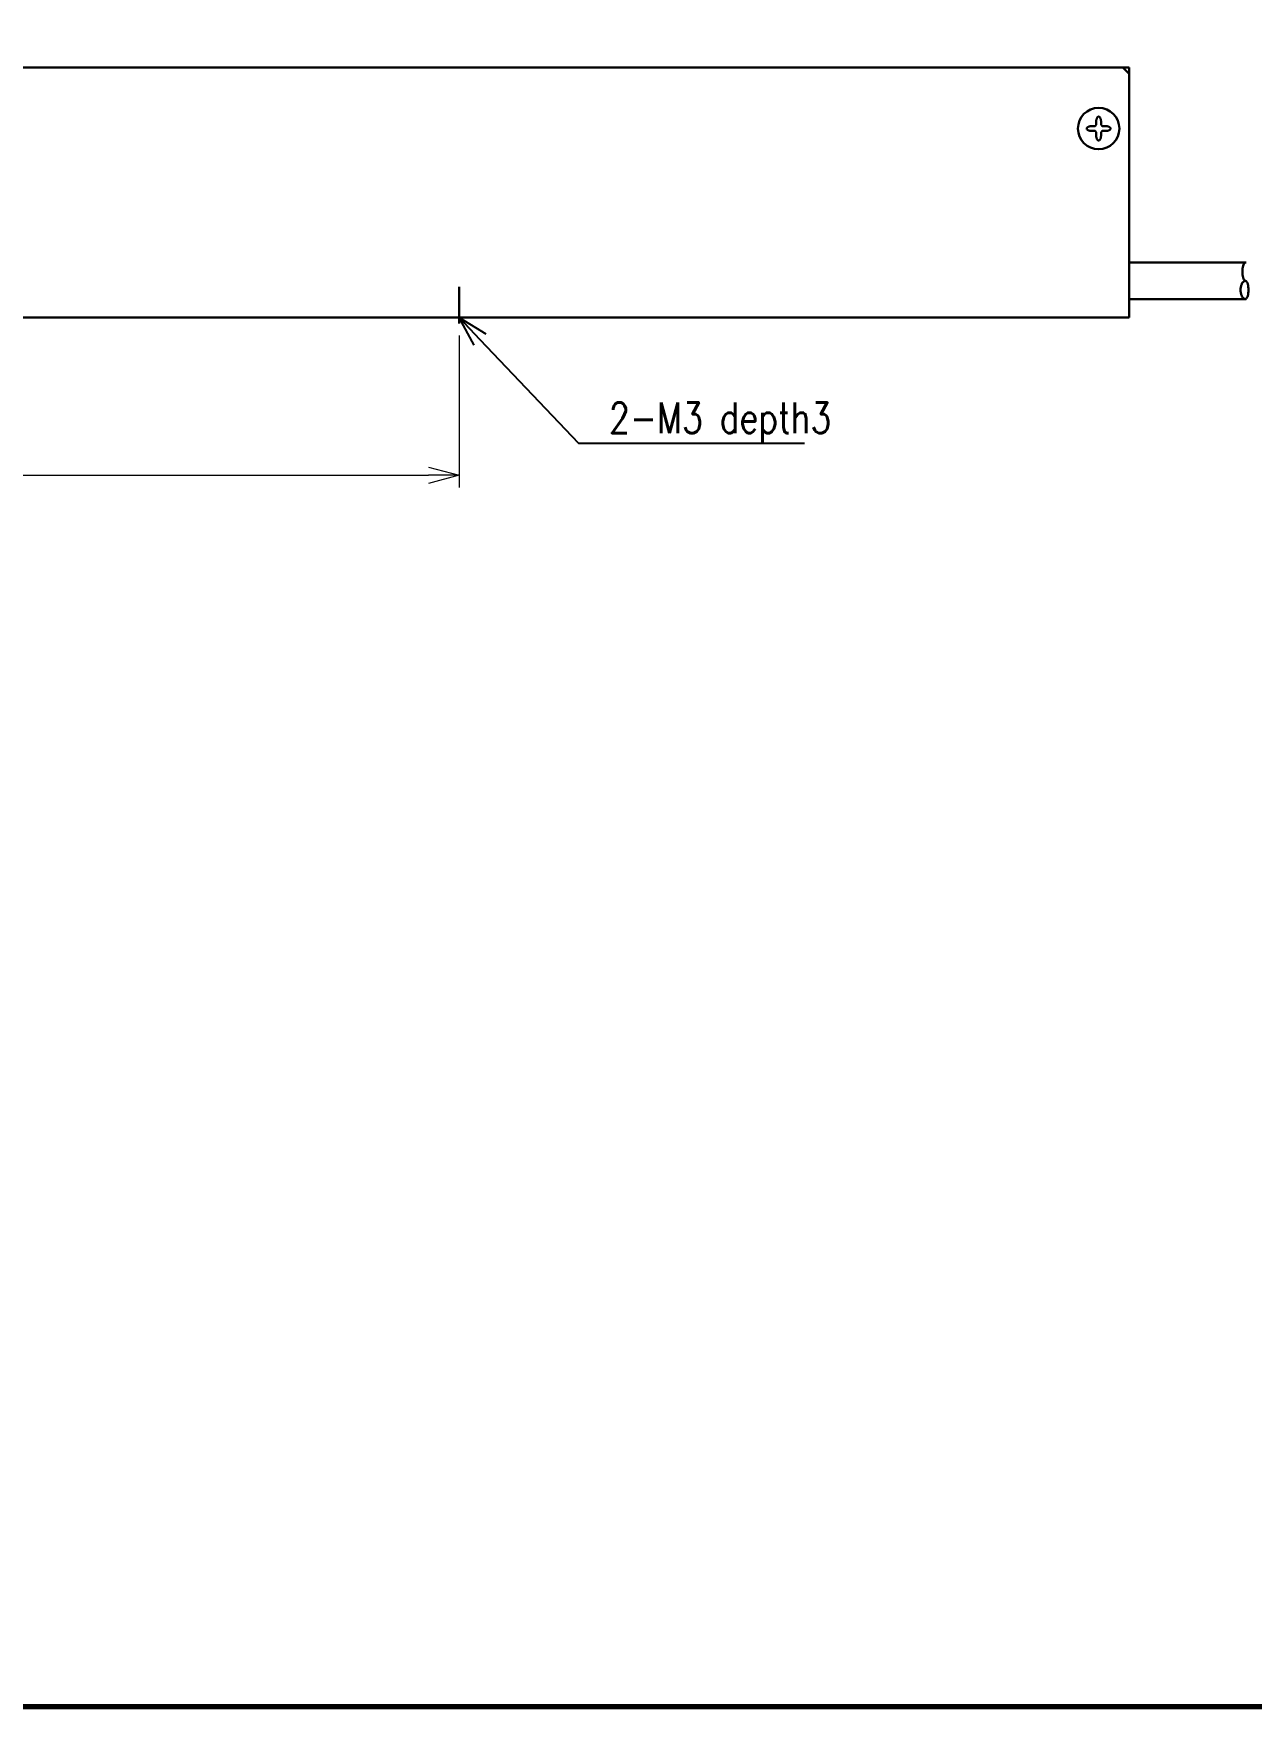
# Model space of a CAD drawing. Header units: millimetres. Extents: x 4 to 387, y 0 to 281.
# Drawn here: x 195.5 to 295.5, y 4 to 141.3 of the extents above; entities that cross this region are included whole.
import ezdxf
from ezdxf import colors
from ezdxf.entities.mleader import LeaderData, LeaderLine
from ezdxf.math import Vec2, Vec3

# ---------------------------------------------------------------- set-up
doc = ezdxf.new("R2010")
doc.units = ezdxf.units.MM
doc.layers.get('0').update_dxf_attribs({"lineweight": 30})
doc.layers.get('Defpoints').update_dxf_attribs({"lineweight": 9})
for name, color, linetype, lineweight in [('2KD_寸法１', 7, 'Continuous', 15), ('2KD_寸法１ @ 1', 7, 'Continuous', 15), ('AUX', 7, 'Continuous', 40)]:
    doc.layers.add(name, color=color, linetype=linetype, lineweight=lineweight)
doc.styles.get("Standard").update_dxf_attribs({"font": 'simplex.shx', "width": 0.8, "bigfont": 'extfont.shx'})
doc.dimstyles.new('KD-STD', dxfattribs={"dimscale": 0, "dimtxt": 2.5, "dimasz": 2.5, "dimexe": 1, "dimexo": 1, "dimgap": 1, "dimtad": 1, "dimdsep": 46, "dimtxsty": 'Standard', "dimblk": 'OPEN30', "dimcen": 0, "dimadec": 0, "dimazin": 0, "dimtfac": 1, "dimtmove": 0, "dimatfit": 3, "dimldrblk": 'OPEN30', "dimfxl": 1, "dimtfill": 1, "dimtolj": 1, "dimtzin": 0, "dimlwd": 15, "dimlwe": 15, "dimarcsym": 0})

# ---------------------------------------------------------------- blocks, each defined once
blk = doc.blocks.new('_Open30')
at = {"lineweight": -2}
for p, q in [((-1, 0.26794919), (0, 0)), ((0, 0), (-1, -0.26794919)), ((0, 0), (-1, 0))]:
    blk.add_line(p, q, dxfattribs=at)
blk = doc.blocks.new('*D29')
at = {"layer": '2KD_寸法１', "color": 0, "lineweight": 15}
for p, q in [((130.4283613511104, 116.5407397518539), (130.4283613511104, 104.0859520117076)), ((230.4283613511091, 116.5407397518539), (230.4283613511091, 104.0859520117076)), ((132.9283613511104, 105.0859520117076), (227.9283613511091, 105.0859520117076))]:
    blk.add_line(p, q, dxfattribs=at)
at = {"layer": 'Defpoints', "color": 0}
for p in [(130.4283613511104, 117.5407397518539), (230.4283613511091, 117.5407397518539), (230.4283613511091, 105.0859520117076)]:
    blk.add_point(p, dxfattribs=at)
at = {"layer": '2KD_寸法１', "color": 0, "lineweight": 15, "xscale": 2.5, "yscale": 2.5, "zscale": 2.5, "rotation": 180}
blk.add_blockref('_Open30', (130.4283613511104, 105.0859520117076), dxfattribs=at)
at = {"layer": '2KD_寸法１', "color": 0, "lineweight": 15, "xscale": 2.5, "yscale": 2.5, "zscale": 2.5}
blk.add_blockref('_Open30', (230.4283613511091, 105.0859520117076), dxfattribs=at)
at = {"layer": '2KD_寸法１', "color": 0, "insert": (180.4283613511097, 107.3359520117076), "char_height": 2.5, "attachment_point": 5, "bg_fill": 3, "box_fill_scale": 1.1, "bg_fill_color": 9, "bg_fill_true_color": 13158600, "bg_fill_transparency": 4391486}
blk.add_mtext('\\A1;100', dxfattribs=at)
blk = doc.blocks.new('A$C0F744AEF')
for p, q in [((0, 0), (210.0000000000004, 0)), ((209.5000000000002, 0), (210.0000000000004, -0.5)), ((210.0000000000004, -20.5), (210.0000000000004, 0)), ((207.2065000000005, -4.80449999999837), (206.9128000000005, -4.80449999999837)), ((207.2065000000005, -5.19610000000091), (206.9128000000005, -5.19610000000091)), ((207.2065000000005, -4.80439999999362), (207.3044000000004, -4.706500000000232)), ((207.2065000000005, -5.19610000000091), (207.3044000000004, -5.293999999994525)), ((207.3044000000004, -4.706500000000232), (207.3044000000004, -4.412799999991079)), ((207.3044000000004, -5.293999999994525), (207.3044000000004, -5.587699999989013)), ((207.696, -4.706500000000232), (207.696, -4.412799999991079)), ((207.696, -5.293999999994525), (207.696, -5.587699999989013)), ((207.7940000000011, -4.80439999999362), (207.6961000000013, -4.706500000000232)), ((207.7940000000011, -5.19610000000091), (207.6961000000013, -5.293999999994525)), ((207.7940000000011, -4.80449999999837), (208.0877, -4.80449999999837)), ((207.7940000000011, -5.19610000000091), (208.0877, -5.19610000000091)), ((219.6, -16), (210.0000000000004, -16)), ((219.6, -19), (210.0000000000004, -19)), ((0, -20.5), (210.0000000000004, -20.5))]:
    blk.add_line(p, q)
for points in [[(207.696, -4.412799999991079), (207.6953000000011, -4.378700000001003), (207.6930000000012, -4.344799999991778), (207.6893000000004, -4.311399999991181), (207.6842000000013, -4.278899999990017), (207.6776000000002, -4.247299999988172), (207.6698000000013, -4.216999999989639), (207.6606, -4.188199999989478), (207.6502000000013, -4.161099999997418), (207.6387000000002, -4.135899999993966), (207.6261000000012, -4.112799999988283), (207.6125000000001, -4.091999999989639), (207.5981, -4.073699999993436), (207.5830000000001, -4.057899999999563), (207.5672000000012, -4.04479999998864), (207.5509000000002, -4.034599999998931), (207.5342000000005, -4.02719999999681), (207.5173000000006, -4.02270000000135), (207.5002000000005, -4.021199999988425), (207.4831000000005, -4.02270000000135), (207.4662000000012, -4.02719999999681), (207.4495000000001, -4.034599999998931), (207.4332, -4.04479999998864), (207.4174000000013, -4.057899999999563), (207.4023000000002, -4.073699999993436), (207.3879000000005, -4.091999999989639), (207.3743000000012, -4.112799999988283), (207.3617, -4.135899999993966), (207.3502000000001, -4.161099999997418), (207.3398000000012, -4.188199999989478), (207.3306000000012, -4.216999999989639), (207.3228, -4.247299999988172), (207.3162000000004, -4.278899999990017), (207.3111000000003, -4.311399999991181), (207.3074000000011, -4.344799999991778), (207.3051000000013, -4.378700000001003), (207.3044000000004, -4.412799999991079)], [(206.9128000000005, -4.80449999999837), (206.8787000000002, -4.805199999987621), (206.8448000000012, -4.807499999995343), (206.8114000000005, -4.811199999996574), (206.7789000000013, -4.816299999991315), (206.7473000000005, -4.822899999999094), (206.7170000000002, -4.830699999991225), (206.6882000000005, -4.83989999999153), (206.6611000000005, -4.850299999991193), (206.6359000000005, -4.861799999998765), (206.6128000000002, -4.874400000000605), (206.5920000000002, -4.88799999999162), (206.5737, -4.902399999991757), (206.5579000000013, -4.917499999996039), (206.5448, -4.933299999989458), (206.5346000000005, -4.949599999992528), (206.5272000000005, -4.96630000000016), (206.5227000000005, -4.983200000002284), (206.5212000000013, -5.000299999999469), (206.5227000000005, -5.017399999996882), (206.5272000000005, -5.034299999999461), (206.5346000000005, -5.050999999991972), (206.5448, -5.067299999995043), (206.5579000000013, -5.08309999998903), (206.5737, -5.098199999992971), (206.5920000000002, -5.112599999993221), (206.6128000000002, -5.126199999998789), (206.6359000000005, -5.138800000000628), (206.6611000000005, -5.150299999993876), (206.6882000000005, -5.160699999992971), (206.7170000000002, -5.169899999993504), (206.7473000000005, -5.177700000000186), (206.7789000000013, -5.184299999993527), (206.8114000000005, -5.189399999988381), (206.8448000000012, -5.193099999989499), (206.8787000000002, -5.195399999996993), (206.9128000000005, -5.19610000000091)], [(208.0877, -5.19610000000091), (208.1218, -5.195399999996993), (208.1557000000005, -5.193099999989499), (208.1891000000005, -5.189399999988381), (208.2216000000012, -5.184299999993527), (208.2532000000012, -5.177700000000186), (208.2835000000002, -5.169899999993504), (208.3123000000005, -5.160699999992971), (208.3394000000012, -5.150299999993876), (208.3646, -5.138800000000628), (208.3877, -5.126199999998789), (208.4085000000004, -5.112599999993221), (208.4268000000005, -5.098199999992971), (208.4426000000012, -5.08309999998903), (208.4557000000004, -5.067299999995043), (208.4659000000013, -5.050999999991972), (208.4733, -5.034299999999461), (208.4778000000012, -5.017399999996882), (208.4793000000005, -5.000299999999469), (208.4778000000012, -4.983200000002284), (208.4733, -4.96630000000016), (208.4659000000013, -4.949599999992528), (208.4557000000004, -4.933299999989458), (208.4426000000012, -4.917499999996039), (208.4268000000005, -4.902399999991757), (208.4085000000004, -4.88799999999162), (208.3877, -4.874400000000605), (208.3646, -4.861799999998765), (208.3394000000012, -4.850299999991193), (208.3123000000005, -4.83989999999153), (208.2835000000002, -4.830699999991225), (208.2532000000012, -4.822899999999094), (208.2216000000012, -4.816299999991315), (208.1891000000005, -4.811199999996574), (208.1557000000005, -4.807499999995343), (208.1218, -4.805199999987621), (208.0877, -4.80449999999837)], [(207.3044000000004, -5.587699999989013), (207.3051000000013, -5.621799999993527), (207.3074000000011, -5.655699999988428), (207.3111000000003, -5.68909999998857), (207.3162000000004, -5.721599999989962), (207.3228, -5.75319999999192), (207.3306000000012, -5.783499999990567), (207.3398000000012, -5.812299999990386), (207.3502000000001, -5.839399999997112), (207.3617, -5.86460000000045), (207.3743000000012, -5.887699999991923), (207.3879000000005, -5.908499999990567), (207.4023000000002, -5.926800000001094), (207.4174000000013, -5.94259999999474), (207.4332, -5.955699999991225), (207.4495000000001, -5.965899999995485), (207.4662000000012, -5.97329999999772), (207.4831000000005, -5.97779999999318), (207.5002000000005, -5.979299999991781), (207.5173000000006, -5.97779999999318), (207.5342000000005, -5.97329999999772), (207.5509000000002, -5.965899999995485), (207.5672000000012, -5.955699999991225), (207.5830000000001, -5.94259999999474), (207.5981, -5.926800000001094), (207.6125000000001, -5.908499999990567), (207.6261000000012, -5.887699999991923), (207.6387000000002, -5.86460000000045), (207.6502000000013, -5.839399999997112), (207.6606, -5.812299999990386), (207.6698000000013, -5.783499999990567), (207.6776000000002, -5.75319999999192), (207.6842000000013, -5.721599999989962), (207.6893000000004, -5.68909999998857), (207.6930000000012, -5.655699999988428), (207.6953000000011, -5.621799999993527), (207.696, -5.587699999989013)], [(219.5500000000001, -17.5), (219.5066000000001, -17.48859999999695), (219.4645000000013, -17.4547999999919), (219.4250000000002, -17.39949999999953), (219.3893, -17.32459999999253), (219.3585000000005, -17.23209999999392), (219.3335000000005, -17.125), (219.3151000000005, -17.00649999998848), (219.3038, -16.8802999999898), (219.3000000000005, -16.75), (219.3038, -16.61980000000028), (219.3151000000005, -16.49349999999663), (219.3335000000005, -16.375), (219.3585000000005, -16.26789999999153), (219.3893, -16.17549999999755), (219.4250000000002, -16.10050000000046), (219.4645000000013, -16.04529999999806), (219.5066000000001, -16.01139999998838), (219.5500000000001, -16)], [(219.5500000000001, -19), (219.5151000000012, -18.99719999999809), (219.4805000000012, -18.98859999999672), (219.4465000000002, -18.97449999999662), (219.4132000000005, -18.9547999999919), (219.3810000000001, -18.92969999999332), (219.35, -18.89949999999942), (219.3206000000005, -18.86439999999129), (219.2929000000005, -18.82450000000244), (219.2672000000005, -18.78029999999853), (219.2436, -18.73209999999392), (219.2223, -18.68009999999742), (219.2036000000013, -18.625), (219.1875000000004, -18.56689999999071), (219.1741000000002, -18.50649999998848), (219.1636000000012, -18.44409999999311), (219.1561000000011, -18.3802999999898), (219.1515000000001, -18.31539999999199), (219.1500000000011, -18.25), (219.1515000000001, -18.18459999999311), (219.1561000000011, -18.11969999999542), (219.1636000000012, -18.05589999999199), (219.1741000000002, -17.99349999999663), (219.1875000000004, -17.93309999999474), (219.2036000000013, -17.875), (219.2223, -17.81990000000212), (219.2436, -17.76789999999152), (219.2672000000005, -17.71970000000158), (219.2929000000005, -17.67549999999744), (219.3206000000005, -17.63559999999393), (219.35, -17.60050000000024), (219.3810000000001, -17.5702999999919), (219.4132000000005, -17.5451999999932), (219.4465000000002, -17.52549999998871), (219.4805000000012, -17.51139999998838), (219.5151000000012, -17.50280000000202), (219.5500000000001, -17.5)], [(219.5500000000001, -17.5), (219.5934000000006, -17.51139999998838), (219.6355000000002, -17.54529999999806), (219.6750000000005, -17.60050000000024), (219.7107000000002, -17.67549999999744), (219.7415000000001, -17.76789999999152), (219.7665000000001, -17.875), (219.7849, -17.99349999999663), (219.7962000000004, -18.11980000000028), (219.8000000000002, -18.25), (219.7962000000004, -18.3802999999898), (219.7849, -18.50649999998848), (219.7665000000001, -18.625), (219.7415000000001, -18.73209999999392), (219.7107000000002, -18.82459999999253), (219.6750000000005, -18.89949999999942), (219.6355000000002, -18.9547999999919), (219.5934000000006, -18.98859999999672), (219.5500000000001, -19)]]:
    blk.add_lwpolyline(points)
blk.add_circle((207.5003000000013, -5.000299999999469), 1.7)

msp = doc.modelspace()

# ---------------------------------------------------------------- linework, layer by layer
msp.add_line((230.4283613511091, 120.5407397518539), (230.4283613511091, 117.5407397518539))
at = {"layer": 'AUX', "lineweight": 70}
msp.add_lwpolyline([(3.999999758280865, 4.000000249163575), (386.9999997582809, 4.000000249163575), (386.9999997582809, 281.0000002491635), (3.999999758280865, 281.0000002491635)], close=True, dxfattribs=at)

# ---------------------------------------------------------------- next in the draw order: dimensions: what is measured, and where the dimension line sits
at = {"layer": '2KD_寸法１ @ 1'}
dim = msp.add_linear_dim(base=(230.4283613511091, 105.0859520117076), p1=(130.4283613511104, 117.5407397518539), p2=(230.4283613511091, 117.5407397518539), dimstyle='KD-STD', override={"dimscale": 1, "dimtix": 0, "dimtofl": 1, "dimtmove": 0, "dimatfit": 3, "dimtfillclr": 256}, dxfattribs=at)
dim.commit()
dim.dimension.update_dxf_attribs({"geometry": '*D29', "text_midpoint": (180.4283613511097, 107.3359520117076)})

# ---------------------------------------------------------------- next in the draw order: block references
msp.add_blockref('A$C0F744AEF', (75.42836135110917, 138.5407397518539))

# ---------------------------------------------------------------- next in the draw order: leaders
ml = msp.add_multileader_mtext('Standard', dxfattribs=at)
ml.set_content('2-M3 depth3', color=256)
ml.set_leader_properties()
ml.set_arrow_properties(name='OPEN30')
ml.build(insert=Vec2(0, 0))
ml.multileader.update_dxf_attribs({"text_left_attachment_type": 6, "text_right_attachment_type": 6, "dogleg_length": 1.5, "arrow_head_size": 2.5})
ctx = ml.context
ctx.base_point, ctx.char_height, ctx.arrow_head_size, ctx.landing_gap_size, ctx.plane_origin = Vec3(241.7365388236556, 107.7135437667377), 2.5, 2.5, 1, Vec3(230.4283613511091, 118.0407397518539)
ctx.left_attachment, ctx.right_attachment = 6, 6
notes = []
notes.append((ctx, [(0, (1, 1, 0), (240.2365388236556, 107.7135437667377), (1, 0), 1.5, [(0, [(230.4283613511091, 118.0407397518539)], 0, [])])]))
ctx.mtext.insert, ctx.mtext.flow_direction = Vec3(242.7365388236556, 111.0468771000711), 5
for ctx, leaders in notes:
    for number, flags, end, landing, length, lines in leaders:
        leader = LeaderData()
        leader.index, (leader.has_last_leader_line, leader.has_dogleg_vector, leader.attachment_direction) = number, flags
        leader.last_leader_point, leader.dogleg_vector, leader.dogleg_length = Vec3(end), Vec3(landing), length
        for number, points, colour, breaks in lines:
            line = LeaderLine()
            line.index, line.vertices, line.color, line.breaks = number, Vec3.list(points), colors.encode_raw_color(colour), breaks
            leader.lines.append(line)
        ctx.leaders.append(leader)

doc.saveas('drawing.dxf')
